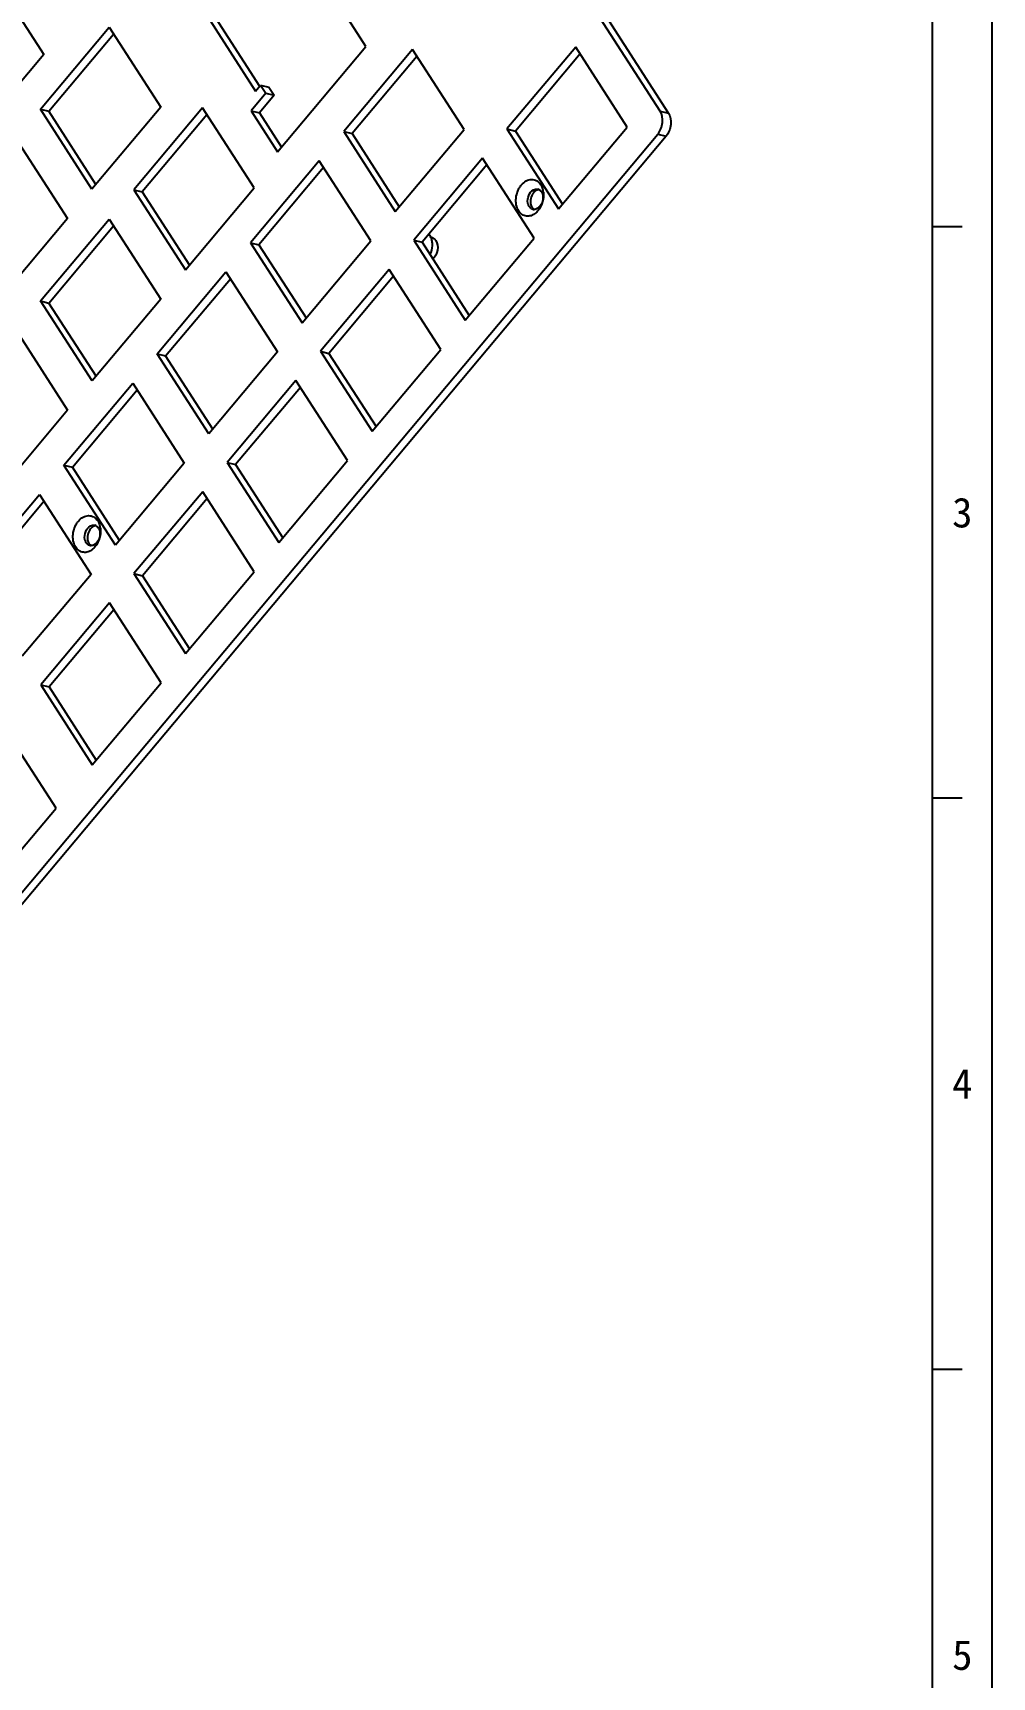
# Model space of a CAD drawing. Header units: millimetres. Extents: x 1828 to 4232, y -172 to 1484.
# Drawn here: x 4116.7 to 4232.4, y 1164.5 to 1362.8 of the extents above; entities that cross this region are included whole.
import ezdxf
from ezdxf.enums import TextEntityAlignment as Align

# ---------------------------------------------------------------- set-up
doc = ezdxf.new("R2010")
doc.units = ezdxf.units.MM
doc.header["$LTSCALE"] = 30.734
doc.layers.get('0').update_dxf_attribs({"linetype": 'CONTINUOUS'})
doc.layers.add('BORDER', color=5, linetype='CONTINUOUS')
doc.styles.add('BORDER', font='')
doc.styles.get('BORDER').set_extended_font_data('SimSun')

msp = doc.modelspace()

# ---------------------------------------------------------------- linework, layer by layer
at = {"color": 7, "linetype": 'Continuous'}
for p, q in [((4192.353, 1353.364), (4148.907, 1420.708)), ((4193.362, 1353.115), (4149.915, 1420.459)), ((4111.792, 1369.835), (4118.015, 1360.19)), ((4156.851, 1361.14), (4153.651, 1366.101)), ((4137.334, 1365.421), (4143.556, 1355.776)), ((4138.342, 1365.172), (4144.035, 1356.347)), ((4117.591, 1353.591), (4125.879, 1363.469)), ((4118.599, 1353.343), (4126.408, 1362.649)), ((4125.879, 1363.469), (4132.102, 1353.824)), ((4118.015, 1360.19), (4109.726, 1350.312)), ((4146.194, 1348.44), (4156.851, 1361.14)), ((4162.469, 1360.767), (4154.181, 1350.889)), ((4168.692, 1351.122), (4162.469, 1360.767)), ((4182.163, 1361.083), (4173.874, 1351.205)), ((4182.692, 1360.263), (4174.883, 1350.956)), ((4188.386, 1351.438), (4182.163, 1361.083)), ((4162.998, 1359.947), (4155.189, 1350.641)), ((4143.556, 1355.776), (4144.148, 1356.481)), ((4144.148, 1356.481), (4144.77, 1355.517)), ((4144.148, 1356.481), (4145.156, 1356.233)), ((4145.156, 1356.233), (4145.779, 1355.268)), ((4144.77, 1355.517), (4142.994, 1353.4)), ((4145.779, 1355.268), (4144.003, 1353.151)), ((4144.77, 1355.517), (4145.779, 1355.268)), ((4123.813, 1343.946), (4117.591, 1353.591)), ((4117.591, 1353.591), (4118.599, 1353.343)), ((4124.292, 1344.517), (4118.599, 1353.343)), ((4132.102, 1353.824), (4123.813, 1343.946)), ((4137.145, 1353.741), (4128.857, 1343.863)), ((4137.674, 1352.921), (4129.865, 1343.615)), ((4143.368, 1344.096), (4137.145, 1353.741)), ((4142.994, 1353.4), (4146.194, 1348.44)), ((4142.994, 1353.4), (4144.003, 1353.151)), ((4144.003, 1353.151), (4146.674, 1349.011)), ((4192.353, 1353.364), (4193.362, 1353.115)), ((4009.068, 1132.496), (4192.058, 1350.575)), ((4193.066, 1350.326), (4010.077, 1132.247)), ((4154.181, 1350.889), (4155.189, 1350.641)), ((4154.181, 1350.889), (4160.403, 1341.244)), ((4155.189, 1350.641), (4160.882, 1341.815)), ((4160.403, 1341.244), (4168.692, 1351.122)), ((4173.874, 1351.205), (4174.883, 1350.956)), ((4173.874, 1351.205), (4180.097, 1341.56)), ((4174.883, 1350.956), (4180.576, 1342.131)), ((4180.097, 1341.56), (4188.386, 1351.438)), ((4192.058, 1350.575), (4193.066, 1350.326)), ((4114.63, 1350.063), (4120.853, 1340.418)), ((4151.22, 1347.361), (4142.932, 1337.483)), ((4151.749, 1346.541), (4143.94, 1337.235)), ((4157.443, 1337.716), (4151.22, 1347.361)), ((4170.914, 1347.677), (4162.625, 1337.799)), ((4171.443, 1346.857), (4163.634, 1337.551)), ((4177.137, 1338.032), (4170.914, 1347.677)), ((4128.857, 1343.863), (4135.079, 1334.218)), ((4128.857, 1343.863), (4129.865, 1343.615)), ((4129.865, 1343.615), (4135.558, 1334.789)), ((4135.079, 1334.218), (4143.368, 1344.096)), ((4120.853, 1340.418), (4112.564, 1330.54)), ((4117.608, 1330.458), (4125.896, 1340.336)), ((4125.896, 1340.336), (4132.119, 1330.69)), ((4118.616, 1330.209), (4126.425, 1339.515)), ((4142.932, 1337.483), (4143.94, 1337.235)), ((4142.932, 1337.483), (4149.154, 1327.838)), ((4143.94, 1337.235), (4149.634, 1328.409)), ((4149.154, 1327.838), (4157.443, 1337.716)), ((4162.625, 1337.799), (4163.634, 1337.551)), ((4162.625, 1337.799), (4168.848, 1328.154)), ((4163.634, 1337.551), (4169.327, 1328.725)), ((4164.653, 1338.163), (4164.763, 1338.136)), ((4168.848, 1328.154), (4177.137, 1338.032)), ((4131.683, 1324.078), (4139.971, 1333.956)), ((4132.691, 1323.829), (4140.501, 1333.136)), ((4139.971, 1333.956), (4146.194, 1324.31)), ((4159.665, 1334.272), (4151.377, 1324.393)), ((4160.194, 1333.451), (4152.385, 1324.145)), ((4165.888, 1324.626), (4159.665, 1334.272)), ((4123.83, 1320.812), (4117.608, 1330.458)), ((4117.608, 1330.458), (4118.616, 1330.209)), ((4132.119, 1330.69), (4123.83, 1320.812)), ((4124.309, 1321.384), (4118.616, 1330.209)), ((4114.647, 1326.93), (4120.87, 1317.284)), ((4151.377, 1324.393), (4152.385, 1324.145)), ((4151.377, 1324.393), (4157.599, 1314.748)), ((4157.599, 1314.748), (4165.888, 1324.626)), ((4131.683, 1324.078), (4132.691, 1323.829)), ((4137.905, 1314.432), (4131.683, 1324.078)), ((4138.385, 1315.004), (4132.691, 1323.829)), ((4146.194, 1324.31), (4137.905, 1314.432)), ((4152.385, 1324.145), (4158.078, 1315.319)), ((4120.434, 1310.672), (4128.723, 1320.55)), ((4128.723, 1320.55), (4134.945, 1310.904)), ((4148.416, 1320.866), (4140.128, 1310.988)), ((4154.639, 1311.22), (4148.416, 1320.866)), ((4121.442, 1310.423), (4129.252, 1319.73)), ((4148.945, 1320.046), (4141.136, 1310.739)), ((4120.87, 1317.284), (4112.581, 1307.406)), ((4120.434, 1310.672), (4121.442, 1310.423)), ((4126.656, 1301.026), (4120.434, 1310.672)), ((4134.945, 1310.904), (4126.656, 1301.026)), ((4140.128, 1310.988), (4141.136, 1310.739)), ((4140.128, 1310.988), (4146.35, 1301.342)), ((4141.136, 1310.739), (4146.83, 1301.914)), ((4146.35, 1301.342), (4154.639, 1311.22)), ((4127.136, 1301.598), (4121.442, 1310.423)), ((4109.185, 1297.266), (4117.474, 1307.144)), ((4117.474, 1307.144), (4123.696, 1297.499)), ((4137.167, 1307.46), (4128.879, 1297.582)), ((4137.697, 1306.64), (4129.887, 1297.333)), ((4143.39, 1297.814), (4137.167, 1307.46)), ((4110.193, 1297.017), (4118.003, 1306.324)), ((4123.696, 1297.499), (4115.408, 1287.621)), ((4128.879, 1297.582), (4129.887, 1297.333)), ((4128.879, 1297.582), (4135.101, 1287.936)), ((4129.887, 1297.333), (4135.581, 1288.508)), ((4135.101, 1287.936), (4143.39, 1297.814)), ((4125.919, 1294.054), (4117.63, 1284.176)), ((4126.448, 1293.234), (4118.638, 1283.927)), ((4132.141, 1284.409), (4125.919, 1294.054)), ((4117.63, 1284.176), (4118.638, 1283.927)), ((4117.63, 1284.176), (4123.852, 1274.531)), ((4118.638, 1283.927), (4124.332, 1275.102)), ((4123.852, 1274.531), (4132.141, 1284.409)), ((4119.483, 1269.323), (4113.261, 1278.969)), ((4111.194, 1259.445), (4119.483, 1269.323))]:
    msp.add_line(p, q, dxfattribs=at)
for centre, radius, start, end in [((4177.429, 1343.301), 0.663, 60.92023, 76.06724), ((4175.808, 1343.277), 2.472, 8.46485, 13.58912), ((4177.169, 1342.194), 0.702, 233.97397, 240.00345), ((4177.147, 1342.161), 0.663, 256.21519, 270.9433), ((4176.028, 1342.635), 2.043, 309.06723, 311.07193), ((4123.988, 1302.767), 0.663, 60.92023, 76.06724), ((4122.368, 1302.744), 2.472, 8.46485, 13.58912), ((4123.728, 1301.66), 0.702, 233.97397, 240.00344), ((4123.707, 1301.627), 0.663, 256.21519, 270.9433), ((4122.587, 1302.101), 2.043, 309.06723, 311.07193)]:
    msp.add_arc(centre, radius, start, end, dxfattribs=at)
for points, knots in [([(4192.058, 1350.575), (4192.219, 1350.767), (4192.481, 1351.217), (4192.725, 1352.171), (4192.609, 1352.967), (4192.353, 1353.364)], [0, 0, 0, 0, 0.2549246, 0.5196302, 1, 1, 1, 1]), ([(4193.362, 1353.115), (4193.617, 1352.718), (4193.734, 1351.922), (4193.489, 1350.969), (4193.227, 1350.518), (4193.066, 1350.326)], [0, 0, 0, 0, 0.4803698, 0.7450754, 1, 1, 1, 1]), ([(4175.285, 1341.309), (4174.997, 1341.755), (4174.866, 1342.65), (4175.107, 1343.59), (4175.364, 1344.108), (4175.674, 1344.548), (4176.149, 1344.966), (4176.836, 1345.177), (4177.509, 1345.003), (4177.827, 1344.673), (4177.949, 1344.484)], [0, 0, 0, 0, 0.2626414, 0.407392, 0.4785522, 0.547162, 0.6730445, 0.784042, 0.8884657, 1, 1, 1, 1]), ([(4177.949, 1344.484), (4177.978, 1344.438), (4178.092, 1344.242), (4178.17, 1344.026), (4178.21, 1343.858)], [0, 0, 0, 0, 0.2393164, 1, 1, 1, 1]), ([(4176.393, 1342.245), (4176.329, 1342.555), (4176.402, 1343.195), (4176.8, 1343.724), (4177.059, 1343.864)], [0, 0, 0, 0, 0.5184325, 1, 1, 1, 1]), ([(4176.549, 1341.848), (4176.53, 1341.877), (4176.46, 1342.001), (4176.414, 1342.139), (4176.393, 1342.245)], [0, 0, 0, 0, 0.2380776, 1, 1, 1, 1]), ([(4176.709, 1342.633), (4176.705, 1342.593), (4176.694, 1342.436), (4176.705, 1342.277), (4176.729, 1342.162)], [0, 0, 0, 0, 0.2562979, 1, 1, 1, 1]), ([(4177.069, 1343.509), (4177.02, 1343.45), (4176.836, 1343.189), (4176.734, 1342.873), (4176.709, 1342.633)], [0, 0, 0, 0, 0.2421146, 1, 1, 1, 1]), ([(4177.059, 1343.864), (4177.141, 1343.908), (4177.316, 1343.972), (4177.503, 1343.965), (4177.588, 1343.944)], [0, 0, 0, 0, 0.5166828, 1, 1, 1, 1]), ([(4177.395, 1343.781), (4177.365, 1343.765), (4177.244, 1343.69), (4177.139, 1343.591), (4177.069, 1343.509)], [0, 0, 0, 0, 0.2388888, 1, 1, 1, 1]), ([(4177.751, 1343.88), (4177.721, 1343.879), (4177.597, 1343.868), (4177.478, 1343.825), (4177.395, 1343.781)], [0, 0, 0, 0, 0.2412601, 1, 1, 1, 1]), ([(4178.28, 1343.116), (4178.275, 1342.986), (4178.22, 1342.473), (4178.036, 1341.973), (4177.833, 1341.645)], [0, 0, 0, 0, 0.25148, 1, 1, 1, 1]), ([(4178.185, 1343.216), (4178.209, 1343.101), (4178.244, 1342.63), (4178.072, 1342.141), (4177.845, 1341.869)], [0, 0, 0, 0, 0.2483015, 1, 1, 1, 1]), ([(4178.029, 1343.612), (4178.047, 1343.584), (4178.118, 1343.46), (4178.164, 1343.322), (4178.185, 1343.216)], [0, 0, 0, 0, 0.2380776, 1, 1, 1, 1]), ([(4178.253, 1343.641), (4178.259, 1343.598), (4178.281, 1343.424), (4178.285, 1343.248), (4178.28, 1343.116)], [0, 0, 0, 0, 0.2458406, 1, 1, 1, 1]), ([(4177.316, 1341.048), (4177.154, 1340.917), (4176.804, 1340.711), (4176.209, 1340.64), (4175.657, 1340.854), (4175.391, 1341.143), (4175.285, 1341.309)], [0, 0, 0, 0, 0.2674225, 0.509808, 0.7463481, 1, 1, 1, 1]), ([(4176.756, 1341.626), (4176.736, 1341.641), (4176.657, 1341.705), (4176.591, 1341.784), (4176.549, 1341.848)], [0, 0, 0, 0, 0.242711, 1, 1, 1, 1]), ([(4176.885, 1341.766), (4176.903, 1341.738), (4176.976, 1341.636), (4177.073, 1341.55), (4177.154, 1341.503)], [0, 0, 0, 0, 0.2609234, 1, 1, 1, 1]), ([(4177.845, 1341.869), (4177.754, 1341.761), (4177.549, 1341.58), (4177.283, 1341.5), (4177.158, 1341.498)], [0, 0, 0, 0, 0.5314321, 1, 1, 1, 1]), ([(4177.833, 1341.645), (4177.8, 1341.592), (4177.666, 1341.393), (4177.505, 1341.211), (4177.37, 1341.094)], [0, 0, 0, 0, 0.2586088, 1, 1, 1, 1]), ([(4164.812, 1337.783), (4164.805, 1337.812), (4164.775, 1337.926), (4164.735, 1338.038), (4164.699, 1338.118)], [0, 0, 0, 0, 0.2556822, 1, 1, 1, 1]), ([(4164.874, 1337.124), (4164.876, 1337.18), (4164.878, 1337.402), (4164.851, 1337.623), (4164.812, 1337.783)], [0, 0, 0, 0, 0.2565724, 1, 1, 1, 1]), ([(4165.292, 1337.738), (4165.501, 1337.414), (4165.604, 1336.555), (4165.24, 1335.79), (4164.945, 1335.513)], [0, 0, 0, 0, 0.4881954, 1, 1, 1, 1]), ([(4164.969, 1338.053), (4165.001, 1338.035), (4165.127, 1337.95), (4165.23, 1337.834), (4165.292, 1337.738)], [0, 0, 0, 0, 0.2414709, 1, 1, 1, 1]), ([(4121.844, 1300.775), (4121.556, 1301.221), (4121.425, 1302.117), (4121.667, 1303.057), (4121.924, 1303.575), (4122.234, 1304.015), (4122.708, 1304.432), (4123.395, 1304.643), (4124.069, 1304.469), (4124.386, 1304.14), (4124.508, 1303.95)], [0, 0, 0, 0, 0.2626414, 0.407392, 0.4785522, 0.547162, 0.6730445, 0.784042, 0.8884657, 1, 1, 1, 1]), ([(4122.952, 1301.711), (4122.889, 1302.021), (4122.962, 1302.661), (4123.36, 1303.19), (4123.618, 1303.33)], [0, 0, 0, 0, 0.5184325, 1, 1, 1, 1]), ([(4123.629, 1302.975), (4123.58, 1302.916), (4123.396, 1302.655), (4123.294, 1302.339), (4123.268, 1302.099)], [0, 0, 0, 0, 0.2421146, 1, 1, 1, 1]), ([(4123.618, 1303.33), (4123.701, 1303.375), (4123.876, 1303.438), (4124.063, 1303.431), (4124.148, 1303.41)], [0, 0, 0, 0, 0.5166828, 1, 1, 1, 1]), ([(4123.955, 1303.247), (4123.925, 1303.231), (4123.804, 1303.157), (4123.698, 1303.058), (4123.629, 1302.975)], [0, 0, 0, 0, 0.2388888, 1, 1, 1, 1]), ([(4124.31, 1303.346), (4124.28, 1303.346), (4124.157, 1303.335), (4124.037, 1303.292), (4123.955, 1303.247)], [0, 0, 0, 0, 0.2412601, 1, 1, 1, 1]), ([(4124.84, 1302.582), (4124.834, 1302.452), (4124.779, 1301.94), (4124.596, 1301.439), (4124.392, 1301.112)], [0, 0, 0, 0, 0.25148, 1, 1, 1, 1]), ([(4124.745, 1302.682), (4124.768, 1302.568), (4124.804, 1302.096), (4124.632, 1301.607), (4124.404, 1301.336)], [0, 0, 0, 0, 0.2483015, 1, 1, 1, 1]), ([(4124.508, 1303.95), (4124.538, 1303.905), (4124.652, 1303.708), (4124.729, 1303.492), (4124.77, 1303.324)], [0, 0, 0, 0, 0.2393164, 1, 1, 1, 1]), ([(4124.589, 1303.079), (4124.607, 1303.05), (4124.678, 1302.926), (4124.723, 1302.789), (4124.745, 1302.682)], [0, 0, 0, 0, 0.2380776, 1, 1, 1, 1]), ([(4124.812, 1303.107), (4124.819, 1303.065), (4124.84, 1302.89), (4124.845, 1302.714), (4124.84, 1302.582)], [0, 0, 0, 0, 0.2458406, 1, 1, 1, 1]), ([(4123.875, 1300.515), (4123.714, 1300.384), (4123.364, 1300.178), (4122.768, 1300.107), (4122.217, 1300.32), (4121.951, 1300.61), (4121.844, 1300.775)], [0, 0, 0, 0, 0.2674225, 0.509808, 0.7463481, 1, 1, 1, 1]), ([(4123.108, 1301.315), (4123.09, 1301.343), (4123.019, 1301.467), (4122.974, 1301.605), (4122.952, 1301.711)], [0, 0, 0, 0, 0.2380776, 1, 1, 1, 1]), ([(4123.315, 1301.093), (4123.296, 1301.107), (4123.216, 1301.171), (4123.15, 1301.25), (4123.108, 1301.315)], [0, 0, 0, 0, 0.242711, 1, 1, 1, 1]), ([(4123.268, 1302.099), (4123.264, 1302.059), (4123.253, 1301.902), (4123.265, 1301.743), (4123.288, 1301.629)], [0, 0, 0, 0, 0.2562979, 1, 1, 1, 1]), ([(4123.445, 1301.232), (4123.462, 1301.204), (4123.536, 1301.102), (4123.633, 1301.016), (4123.714, 1300.97)], [0, 0, 0, 0, 0.2609234, 1, 1, 1, 1]), ([(4124.404, 1301.336), (4124.313, 1301.227), (4124.109, 1301.047), (4123.843, 1300.966), (4123.718, 1300.964)], [0, 0, 0, 0, 0.5314321, 1, 1, 1, 1]), ([(4124.392, 1301.112), (4124.359, 1301.059), (4124.226, 1300.859), (4124.064, 1300.678), (4123.93, 1300.561)], [0, 0, 0, 0, 0.2586088, 1, 1, 1, 1])]:
    msp.add_open_spline(points, degree=3, knots=knots, dxfattribs=at)
for points in [[(4177.751, 1343.88), (4177.79, 1343.858), (4177.827, 1343.833), (4177.861, 1343.804)], [(4177.861, 1343.804), (4177.926, 1343.75), (4177.983, 1343.684), (4178.029, 1343.612)], [(4176.729, 1342.162), (4176.744, 1342.086), (4176.766, 1342.011), (4176.796, 1341.939)], [(4176.796, 1341.939), (4176.82, 1341.878), (4176.85, 1341.82), (4176.885, 1341.766)], [(4176.989, 1341.517), (4176.93, 1341.532), (4176.871, 1341.555), (4176.818, 1341.586)], [(4164.58, 1338.34), (4164.539, 1338.403), (4164.493, 1338.463), (4164.443, 1338.519)], [(4164.699, 1338.118), (4164.665, 1338.194), (4164.625, 1338.269), (4164.58, 1338.34)], [(4164.608, 1336.056), (4164.767, 1336.386), (4164.859, 1336.757), (4164.874, 1337.124)], [(4164.763, 1338.136), (4164.835, 1338.118), (4164.905, 1338.09), (4164.969, 1338.053)], [(4124.311, 1303.346), (4124.35, 1303.325), (4124.387, 1303.299), (4124.421, 1303.27)], [(4124.421, 1303.27), (4124.486, 1303.216), (4124.543, 1303.15), (4124.589, 1303.079)], [(4123.288, 1301.629), (4123.304, 1301.552), (4123.326, 1301.477), (4123.355, 1301.405)], [(4123.355, 1301.405), (4123.38, 1301.345), (4123.409, 1301.286), (4123.445, 1301.232)], [(4123.549, 1300.983), (4123.489, 1300.998), (4123.431, 1301.022), (4123.377, 1301.052)]]:
    msp.add_open_spline(points, degree=3, dxfattribs=at)
at = {"layer": 'BORDER', "color": 0, "linetype": 'Continuous'}
for p, q in [((4232.397, 987.773), (4232.397, 1484.351)), ((4225.204, 994.966), (4225.204, 1477.157)), ((4228.8, 1339.395), (4225.204, 1339.395)), ((4228.8, 1270.514), (4225.204, 1270.514)), ((4228.8, 1201.632), (4225.204, 1201.632))]:
    msp.add_line(p, q, dxfattribs=at)

# ---------------------------------------------------------------- texts
at = {"layer": 'BORDER', "color": 0, "style": 'BORDER'}
for s, p in [('3', (4228.8, 1304.954)), ('4', (4228.8, 1236.073)), ('5', (4228.8, 1167.192))]:
    msp.add_text(s, height=3.597, dxfattribs=at).set_placement(p, align=Align.MIDDLE_CENTER)

doc.saveas('drawing.dxf')
